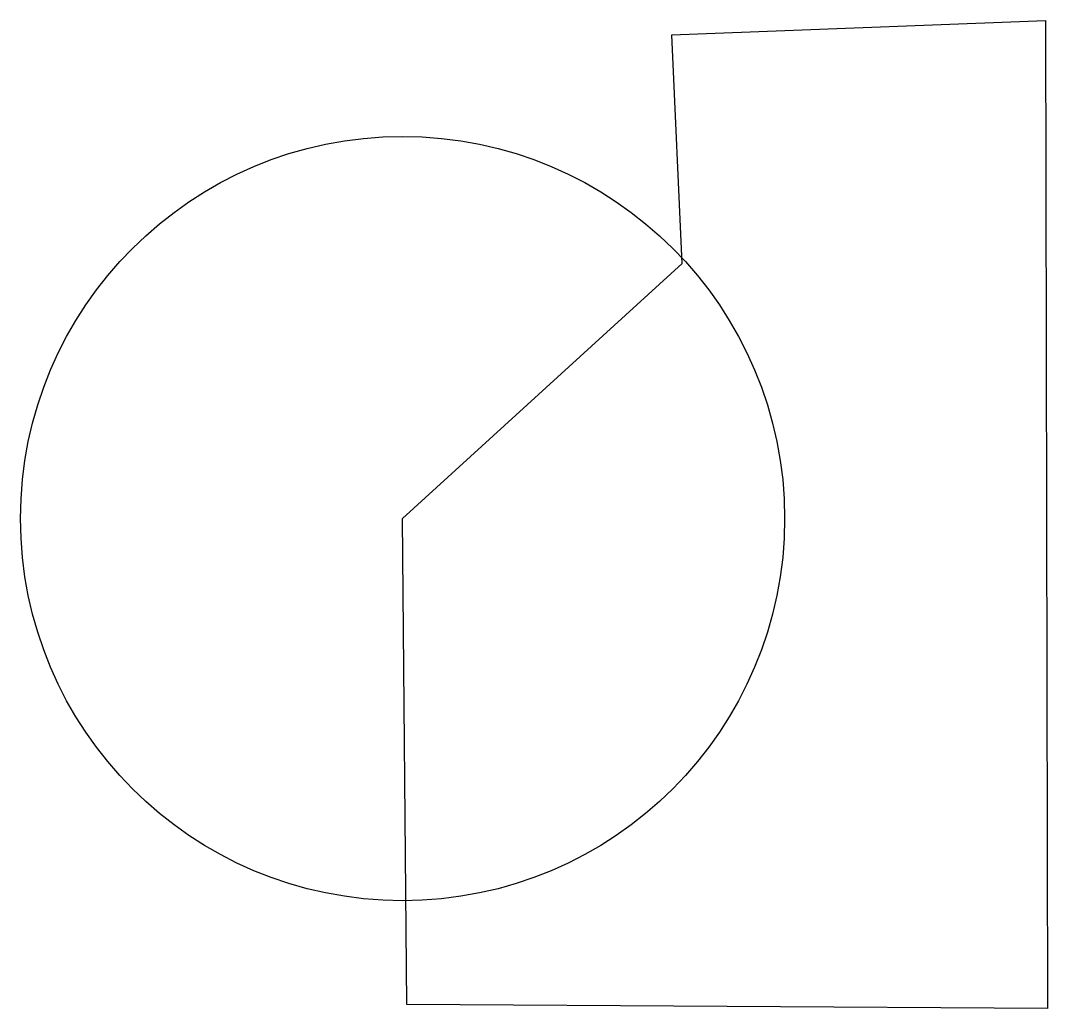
# Model space of a CAD drawing. Extents: x -261 to 141, y -197 to 190.
import ezdxf

# ---------------------------------------------------------------- set-up
doc = ezdxf.new("R2010")
doc.units = 0
doc.layers.get('0').update_dxf_attribs({"linetype": 'CONTINUOUS'})

msp = doc.modelspace()

# ---------------------------------------------------------------- linework, layer by layer
for p, q in [((-6, 184.2), (140.4, 189.8)), ((140.4, 189.8), (141.2, -197.4)), ((-2, 94.6), (-6, 184.2)), ((-111.6, -5.4), (-2, 94.6)), ((-110, -195.8), (-111.6, -5.4)), ((-111.6, -5.4), (-111.6, -5.4)), ((141.2, -197.4), (-110, -195.8))]:
    msp.add_line(p, q)
msp.add_circle((-111.6, -5.4), 149.77)

doc.saveas('drawing.dxf')
